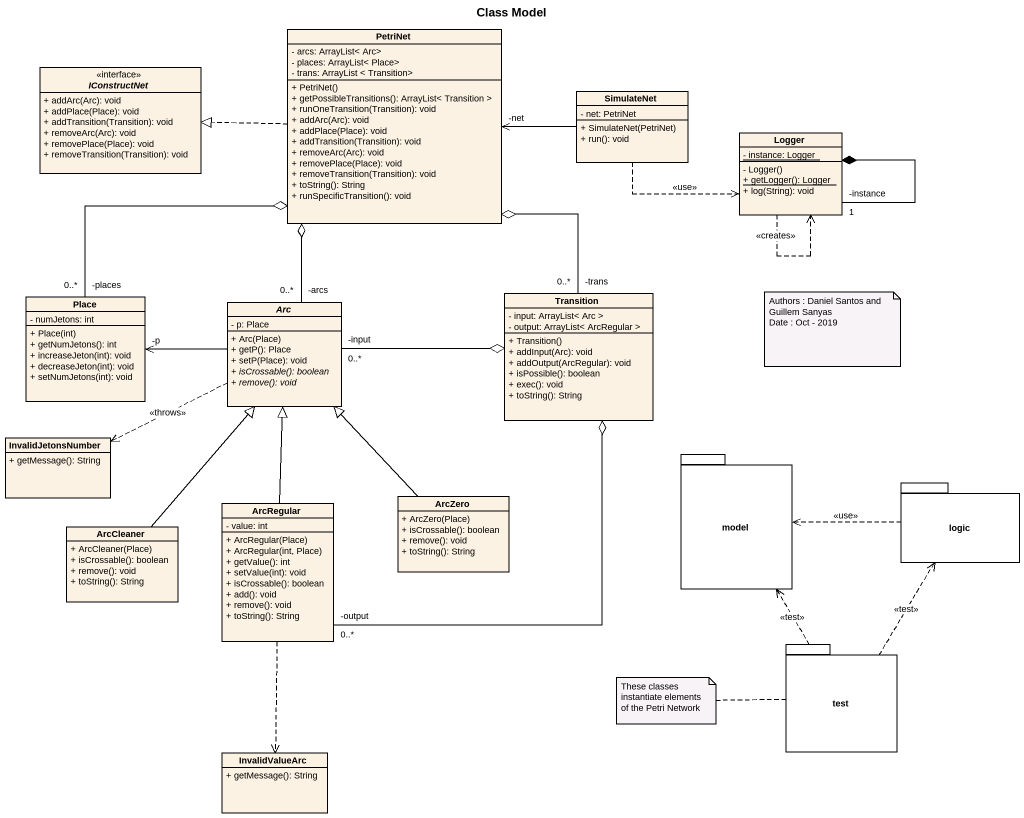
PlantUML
@startuml
title Class Model
hide circle
hide empty members
skinparam classAttributeIconSize 0
class PetriNet {
  - arcs: ArrayList< Arc>
  - places: ArrayList< Place>
  - trans: ArrayList < Transition>
  + PetriNet()
  + getPossibleTransitions(): ArrayList< Transition >
  + runOneTransition(Transition): void
  + addArc(Arc): void
  + addPlace(Place): void
  + addTransition(Transition): void
  + removeArc(Arc): void
  + removePlace(Place): void
  + removeTransition(Transition): void
  + toString(): String
  + runSpecificTransition(): void
}
interface IConstructNet <<interface>> {
  + addArc(Arc): void
  + addPlace(Place): void
  + addTransition(Transition): void
  + removeArc(Arc): void
  + removePlace(Place): void
  + removeTransition(Transition): void
}
class SimulateNet {
  - net: PetriNet
  + SimulateNet(PetriNet)
  + run(): void
}
class Logger {
  {static} - instance: Logger
  - Logger()
  {static} + getLogger(): Logger
  + log(String): void
}
class Place {
  - numJetons: int
  + Place(int)
  + getNumJetons(): int
  + increaseJeton(int): void
  + decreaseJeton(int): void
  + setNumJetons(int): void
}
abstract class Arc {
  - p: Place
  + Arc(Place)
  + getP(): Place
  + setP(Place): void
  {abstract} + isCrossable(): boolean
  {abstract} + remove(): void
}
class Transition {
  - input: ArrayList< Arc >
  - output: ArrayList< ArcRegular >
  + Transition()
  + addInput(Arc): void
  + addOutput(ArcRegular): void
  + isPossible(): boolean
  + exec(): void
  + toString(): String
}
class InvalidJetonsNumber {
  + getMessage(): String
}
package model {
}
package logic {
}
class ArcRegular {
  - value: int
  + ArcRegular(Place)
  + ArcRegular(int, Place)
  + getValue(): int
  + setValue(int): void
  + isCrossable(): boolean
  + add(): void
  + remove(): void
  + toString(): String
}
class ArcZero {
  + ArcZero(Place)
  + isCrossable(): boolean
  + remove(): void
  + toString(): String
}
class ArcCleaner {
  + ArcCleaner(Place)
  + isCrossable(): boolean
  + remove(): void
  + toString(): String
}
package test {
}
class InvalidValueArc {
  + getMessage(): String
}
PetriNet .left.|> IConstructNet
SimulateNet -left-> "-net" PetriNet
SimulateNet .right.> Logger : <<use>>
Logger "-instance\n1" --* Logger
Logger ..> Logger : <<creates>>
Place "-places\n0..*" -up-o PetriNet
Arc "-arcs\n0..*" -up-o PetriNet
Arc -left-> "-p" Place
Arc "-input\n0..*" -right-o Transition
Arc .left.> InvalidJetonsNumber : <<throws>>
Transition "-trans\n0..*" -up-o PetriNet
logic .left.> model : <<use>>
ArcRegular -up-|> Arc
ArcRegular "-output\n0..*" -up-o Transition
ArcRegular ..> InvalidValueArc
ArcZero -up-|> Arc
ArcCleaner -up-|> Arc
test .up.> model : <<test>>
test .up.> logic : <<test>>
note as N1
  Authors : Daniel Santos and Guillem Sanyas
  Date : Oct - 2019
end note
note left of test : These classes instantiate elements of the Petri Network
@enduml
